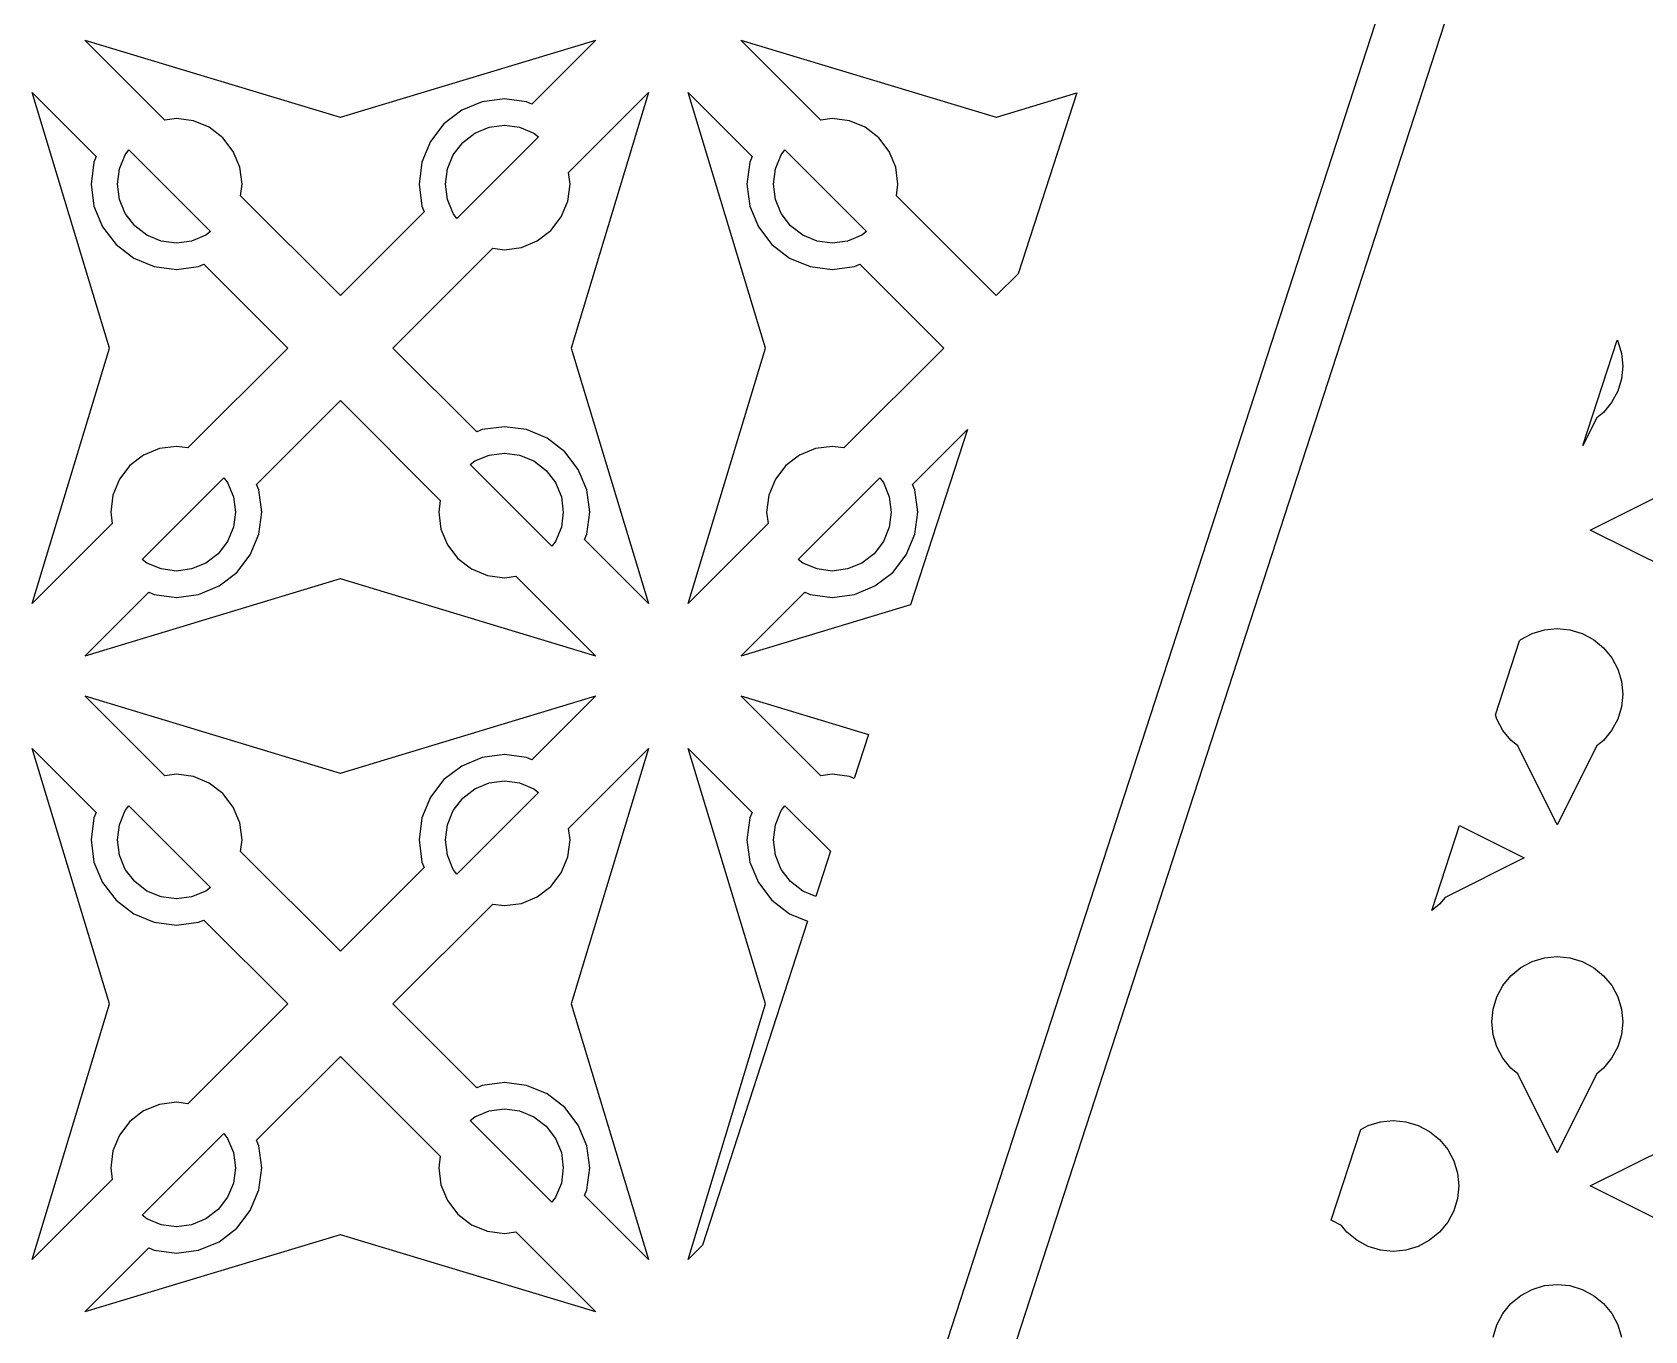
# Model space of a CAD drawing. Header units: metres. Extents: x 20 to 1108, y 20 to 485.
# Drawn here: x 315.4 to 389.1, y 105.9 to 165.3 of the extents above; entities that cross this region are included whole.
import ezdxf

# ---------------------------------------------------------------- set-up
doc = ezdxf.new("R2010")
doc.units = ezdxf.units.M

msp = doc.modelspace()

# ---------------------------------------------------------------- linework, layer by layer
for p, q in [((329.463, 20.0001), (404.463, 250.826)), ((407.617, 250.826), (332.617, 20)), ((321.435, 161.26), (317.775, 164.919)), ((317.775, 164.919), (329.46, 161.386)), ((329.466, 161.386), (341.152, 164.919)), ((341.152, 164.919), (338.224, 161.992)), ((351.435, 161.26), (347.775, 164.919)), ((347.775, 164.919), (359.46, 161.386)), ((318.904, 150.829), (315.37, 162.515)), ((315.37, 162.515), (318.297, 159.587)), ((339.897, 158.855), (343.556, 162.515)), ((343.556, 162.515), (340.023, 150.829)), ((348.904, 150.829), (345.37, 162.515)), ((345.37, 162.515), (348.297, 159.587)), ((359.466, 161.386), (363.146, 162.499)), ((363.146, 162.499), (360.458, 154.226)), ((335.012, 161.706), (334.202, 161.086)), ((335.952, 162.096), (335.012, 161.706)), ((336.963, 162.23), (335.952, 162.096)), ((337.974, 162.096), (336.963, 162.23)), ((338.224, 161.992), (337.974, 162.096)), ((321.963, 161.329), (321.435, 161.26)), ((322.741, 161.227), (321.963, 161.329)), ((323.464, 160.927), (322.741, 161.227)), ((324.087, 160.45), (323.464, 160.927)), ((329.46, 161.386), (329.46, 161.384)), ((329.46, 161.384), (329.463, 161.385)), ((329.463, 161.385), (329.466, 161.384)), ((329.466, 161.384), (329.466, 161.386)), ((334.202, 161.086), (333.582, 160.277)), ((335.615, 160.662), (336.266, 160.932)), ((336.266, 160.932), (336.963, 161.024)), ((336.963, 161.024), (337.66, 160.932)), ((337.66, 160.932), (338.312, 160.662)), ((351.963, 161.329), (351.435, 161.26)), ((352.741, 161.227), (351.963, 161.329)), ((353.465, 160.927), (352.741, 161.227)), ((354.087, 160.45), (353.465, 160.927)), ((359.46, 161.386), (359.46, 161.384)), ((359.46, 161.384), (359.463, 161.385)), ((359.463, 161.385), (359.466, 161.384)), ((359.466, 161.384), (359.466, 161.386)), ((324.564, 159.827), (324.087, 160.45)), ((333.582, 160.277), (333.193, 159.337)), ((334.627, 159.675), (335.056, 160.234)), ((338.529, 160.495), (334.793, 156.761)), ((335.056, 160.234), (335.615, 160.662)), ((338.312, 160.662), (338.529, 160.495)), ((354.564, 159.827), (354.087, 160.45)), ((318.194, 159.337), (318.06, 158.326)), ((318.297, 159.587), (318.194, 159.337)), ((319.358, 159.024), (319.627, 159.675)), ((319.627, 159.675), (319.794, 159.892)), ((319.794, 159.892), (323.529, 156.156)), ((324.864, 159.104), (324.564, 159.827)), ((333.193, 159.337), (333.06, 158.326)), ((334.358, 159.024), (334.627, 159.675)), ((348.194, 159.337), (348.06, 158.326)), ((348.297, 159.587), (348.194, 159.337)), ((349.358, 159.024), (349.627, 159.675)), ((349.627, 159.675), (349.794, 159.892)), ((349.794, 159.892), (353.529, 156.156)), ((354.864, 159.104), (354.564, 159.827)), ((319.266, 158.327), (319.358, 159.024)), ((324.966, 158.326), (324.864, 159.104)), ((334.266, 158.327), (334.358, 159.024)), ((339.966, 158.326), (339.897, 158.855)), ((349.266, 158.327), (349.358, 159.024)), ((354.966, 158.326), (354.864, 159.104)), ((318.06, 158.326), (318.194, 157.316)), ((319.358, 157.629), (319.266, 158.327)), ((324.897, 157.797), (324.966, 158.326)), ((333.06, 158.326), (333.193, 157.316)), ((334.358, 157.629), (334.266, 158.327)), ((339.864, 157.549), (339.966, 158.326)), ((348.06, 158.326), (348.194, 157.316)), ((349.358, 157.629), (349.266, 158.327)), ((354.897, 157.797), (354.966, 158.326)), ((318.194, 157.316), (318.583, 156.375)), ((319.627, 156.978), (319.358, 157.629)), ((329.463, 153.231), (324.897, 157.797)), ((333.193, 157.316), (333.297, 157.065)), ((334.627, 156.978), (334.358, 157.629)), ((339.564, 156.824), (339.864, 157.549)), ((348.194, 157.316), (348.583, 156.375)), ((349.627, 156.978), (349.358, 157.629)), ((359.463, 153.231), (354.897, 157.797)), ((318.583, 156.375), (319.203, 155.566)), ((320.056, 156.419), (319.627, 156.978)), ((320.615, 155.99), (320.056, 156.419)), ((333.297, 157.065), (329.463, 153.231)), ((334.793, 156.761), (334.627, 156.978)), ((339.087, 156.202), (339.564, 156.824)), ((348.583, 156.375), (349.203, 155.566)), ((350.056, 156.419), (349.627, 156.978)), ((350.615, 155.99), (350.056, 156.419)), ((321.266, 155.721), (320.615, 155.99)), ((321.963, 155.629), (321.266, 155.721)), ((322.66, 155.721), (321.963, 155.629)), ((323.312, 155.99), (322.66, 155.721)), ((323.529, 156.156), (323.312, 155.99)), ((337.741, 155.426), (338.464, 155.726)), ((338.464, 155.726), (339.087, 156.202)), ((351.266, 155.721), (350.615, 155.99)), ((351.963, 155.629), (351.266, 155.721)), ((352.66, 155.721), (351.963, 155.629)), ((353.312, 155.99), (352.66, 155.721)), ((353.529, 156.156), (353.312, 155.99)), ((319.203, 155.566), (320.012, 154.945)), ((320.012, 154.945), (320.952, 154.556)), ((331.867, 150.826), (336.434, 155.393)), ((336.434, 155.393), (336.963, 155.323)), ((336.963, 155.323), (337.741, 155.426)), ((349.203, 155.566), (350.012, 154.945)), ((350.012, 154.945), (350.952, 154.556)), ((320.952, 154.556), (321.963, 154.423)), ((321.963, 154.423), (322.974, 154.556)), ((322.974, 154.556), (323.225, 154.66)), ((323.225, 154.66), (327.059, 150.826)), ((350.952, 154.556), (351.963, 154.423)), ((351.963, 154.423), (352.974, 154.556)), ((352.974, 154.556), (353.225, 154.66)), ((353.225, 154.66), (357.059, 150.826)), ((360.458, 154.226), (359.463, 153.231)), ((315.37, 139.137), (318.904, 150.823)), ((318.906, 150.829), (318.904, 150.829)), ((318.904, 150.823), (318.906, 150.823)), ((318.905, 150.826), (318.906, 150.829)), ((318.906, 150.823), (318.905, 150.826)), ((327.059, 150.826), (322.492, 146.26)), ((335.701, 146.992), (331.867, 150.826)), ((340.023, 150.829), (340.021, 150.829)), ((340.021, 150.829), (340.022, 150.826)), ((340.022, 150.826), (340.021, 150.823)), ((340.021, 150.823), (340.023, 150.823)), ((340.023, 150.823), (343.556, 139.137)), ((345.37, 139.137), (348.904, 150.823)), ((348.906, 150.829), (348.904, 150.829)), ((348.904, 150.823), (348.906, 150.823)), ((348.905, 150.826), (348.906, 150.829)), ((348.906, 150.823), (348.905, 150.826)), ((357.059, 150.826), (352.492, 146.26)), ((386.294, 146.366), (387.861, 151.188)), ((387.861, 151.188), (387.883, 151.145)), ((387.883, 151.145), (388.053, 150.584)), ((388.053, 150.584), (388.112, 150)), ((388.112, 150), (388.054, 149.416)), ((388.054, 149.416), (387.883, 148.855)), ((325.629, 144.588), (329.463, 148.422)), ((329.463, 148.422), (334.03, 143.856)), ((387.607, 148.336), (387.235, 147.882)), ((387.883, 148.855), (387.607, 148.336)), ((386.926, 147.629), (386.294, 146.366)), ((387.235, 147.882), (386.926, 147.629)), ((335.952, 147.096), (335.701, 146.992)), ((336.963, 147.23), (335.952, 147.096)), ((337.974, 147.096), (336.963, 147.23)), ((338.914, 146.707), (337.974, 147.096)), ((358.144, 147.103), (355.537, 139.08)), ((355.629, 144.588), (358.144, 147.103)), ((321.186, 146.228), (320.462, 145.927)), ((321.963, 146.329), (321.186, 146.228)), ((322.492, 146.26), (321.963, 146.329)), ((339.723, 146.086), (338.914, 146.707)), ((340.343, 145.277), (339.723, 146.086)), ((351.186, 146.228), (350.462, 145.927)), ((351.963, 146.329), (351.186, 146.228)), ((352.492, 146.26), (351.963, 146.329)), ((319.839, 145.45), (319.363, 144.827)), ((320.462, 145.927), (319.839, 145.45)), ((335.398, 145.496), (335.615, 145.662)), ((339.132, 141.761), (335.398, 145.496)), ((335.615, 145.662), (336.266, 145.933)), ((336.266, 145.933), (336.963, 146.025)), ((336.963, 146.025), (337.66, 145.933)), ((337.66, 145.933), (338.312, 145.662)), ((338.312, 145.662), (338.87, 145.234)), ((349.839, 145.45), (349.363, 144.827)), ((350.462, 145.927), (349.839, 145.45)), ((319.363, 144.827), (319.063, 144.105)), ((320.398, 141.157), (324.133, 144.893)), ((324.133, 144.893), (324.299, 144.675)), ((324.299, 144.675), (324.569, 144.025)), ((325.734, 144.337), (325.629, 144.588)), ((338.87, 145.234), (339.299, 144.675)), ((339.299, 144.675), (339.569, 144.025)), ((340.733, 144.337), (340.343, 145.277)), ((349.363, 144.827), (349.063, 144.105)), ((350.398, 141.157), (354.133, 144.893)), ((354.133, 144.893), (354.299, 144.675)), ((354.299, 144.675), (354.569, 144.025)), ((355.734, 144.337), (355.629, 144.588)), ((319.063, 144.105), (318.96, 143.326)), ((324.569, 144.025), (324.66, 143.326)), ((325.867, 143.326), (325.734, 144.337)), ((334.03, 143.856), (333.96, 143.326)), ((339.569, 144.025), (339.66, 143.326)), ((340.867, 143.326), (340.733, 144.337)), ((349.063, 144.105), (348.96, 143.326)), ((354.569, 144.025), (354.66, 143.326)), ((355.867, 143.326), (355.734, 144.337)), ((386.631, 142.5), (390.246, 144.308)), ((318.96, 143.326), (319.03, 142.797)), ((324.66, 143.326), (324.569, 142.629)), ((325.734, 142.317), (325.867, 143.326)), ((333.96, 143.326), (334.063, 142.549)), ((339.66, 143.326), (339.569, 142.629)), ((340.733, 142.317), (340.867, 143.326)), ((348.96, 143.326), (349.03, 142.797)), ((354.66, 143.326), (354.569, 142.629)), ((355.734, 142.317), (355.867, 143.326)), ((319.03, 142.797), (315.37, 139.137)), ((324.569, 142.629), (324.299, 141.978)), ((334.063, 142.549), (334.363, 141.825)), ((339.569, 142.629), (339.299, 141.978)), ((349.03, 142.797), (345.37, 139.137)), ((354.569, 142.629), (354.299, 141.978)), ((390.246, 140.692), (386.631, 142.5)), ((324.299, 141.978), (323.87, 141.419)), ((325.344, 141.375), (325.734, 142.317)), ((334.363, 141.825), (334.839, 141.202)), ((339.299, 141.978), (339.132, 141.761)), ((340.629, 142.066), (340.733, 142.317)), ((343.556, 139.137), (340.629, 142.066)), ((354.299, 141.978), (353.87, 141.419)), ((355.344, 141.375), (355.734, 142.317)), ((320.615, 140.99), (320.398, 141.157)), ((321.266, 140.721), (320.615, 140.99)), ((323.312, 140.99), (322.66, 140.721)), ((323.87, 141.419), (323.312, 140.99)), ((324.724, 140.567), (325.344, 141.375)), ((334.839, 141.202), (335.462, 140.726)), ((350.615, 140.99), (350.398, 141.157)), ((351.266, 140.721), (350.615, 140.99)), ((353.312, 140.99), (352.66, 140.721)), ((353.87, 141.419), (353.312, 140.99)), ((354.724, 140.567), (355.344, 141.375)), ((329.46, 140.267), (317.775, 136.734)), ((321.963, 140.629), (321.266, 140.721)), ((322.66, 140.721), (321.963, 140.629)), ((323.914, 139.946), (324.724, 140.567)), ((329.463, 140.268), (329.46, 140.269)), ((329.46, 140.269), (329.46, 140.267)), ((329.466, 140.269), (329.463, 140.268)), ((329.466, 140.267), (329.466, 140.269)), ((341.152, 136.734), (329.466, 140.267)), ((335.462, 140.726), (336.186, 140.426)), ((336.186, 140.426), (336.963, 140.323)), ((336.963, 140.323), (337.492, 140.394)), ((337.492, 140.394), (341.152, 136.734)), ((351.963, 140.629), (351.266, 140.721)), ((352.66, 140.721), (351.963, 140.629)), ((353.914, 139.946), (354.724, 140.567)), ((317.775, 136.734), (320.702, 139.66)), ((320.702, 139.66), (320.952, 139.557)), ((320.952, 139.557), (321.963, 139.423)), ((321.963, 139.423), (322.974, 139.557)), ((322.974, 139.557), (323.914, 139.946)), ((347.775, 136.734), (350.702, 139.66)), ((350.702, 139.66), (350.952, 139.557)), ((350.952, 139.557), (351.963, 139.423)), ((351.963, 139.423), (352.974, 139.557)), ((352.974, 139.557), (353.914, 139.946)), ((355.537, 139.08), (347.775, 136.734)), ((383.973, 137.766), (384.534, 137.936)), ((384.534, 137.936), (385.118, 137.993)), ((385.118, 137.993), (385.702, 137.937)), ((385.702, 137.937), (386.263, 137.766)), ((382.292, 134.051), (383.394, 137.439)), ((383.394, 137.439), (383.454, 137.489)), ((383.454, 137.489), (383.973, 137.766)), ((386.263, 137.766), (386.781, 137.489)), ((386.781, 137.489), (387.235, 137.117)), ((387.235, 137.117), (387.608, 136.663)), ((387.608, 136.663), (387.884, 136.145)), ((387.884, 136.145), (388.054, 135.584)), ((388.054, 135.584), (388.112, 135)), ((388.112, 135), (388.054, 134.416)), ((321.435, 131.259), (317.775, 134.919)), ((317.775, 134.919), (329.46, 131.386)), ((329.466, 131.386), (341.152, 134.919)), ((341.152, 134.919), (338.224, 131.992)), ((351.435, 131.259), (347.775, 134.919)), ((347.775, 134.919), (353.612, 133.154)), ((388.054, 134.416), (387.884, 133.855)), ((382.352, 133.855), (382.292, 134.051)), ((382.627, 133.337), (382.352, 133.855)), ((387.884, 133.855), (387.607, 133.336)), ((353.612, 133.154), (352.956, 131.137)), ((383, 132.883), (382.627, 133.337)), ((383.309, 132.629), (383, 132.883)), ((387.235, 132.882), (386.926, 132.629)), ((387.607, 133.336), (387.235, 132.882)), ((318.904, 120.829), (315.37, 132.516)), ((315.37, 132.516), (318.297, 129.587)), ((335.952, 132.096), (335.012, 131.706)), ((336.963, 132.23), (335.952, 132.096)), ((337.974, 132.096), (336.963, 132.23)), ((338.224, 131.992), (337.974, 132.096)), ((339.897, 128.856), (343.556, 132.516)), ((343.556, 132.516), (340.023, 120.829)), ((348.904, 120.829), (345.37, 132.516)), ((345.37, 132.516), (348.297, 129.587)), ((385.117, 129.014), (383.309, 132.629)), ((386.926, 132.629), (385.117, 129.014)), ((321.963, 131.329), (321.435, 131.259)), ((322.741, 131.227), (321.963, 131.329)), ((329.46, 131.386), (329.46, 131.384)), ((329.46, 131.384), (329.463, 131.385)), ((329.463, 131.385), (329.466, 131.384)), ((329.466, 131.384), (329.466, 131.386)), ((335.012, 131.706), (334.202, 131.086)), ((351.963, 131.329), (351.435, 131.259)), ((352.741, 131.227), (351.963, 131.329)), ((323.464, 130.927), (322.741, 131.227)), ((324.087, 130.45), (323.464, 130.927)), ((334.202, 131.086), (333.582, 130.277)), ((335.056, 130.234), (335.615, 130.662)), ((335.615, 130.662), (336.266, 130.932)), ((336.266, 130.932), (336.963, 131.024)), ((336.963, 131.024), (337.66, 130.932)), ((337.66, 130.932), (338.312, 130.662)), ((338.312, 130.662), (338.529, 130.495)), ((352.956, 131.137), (352.741, 131.227)), ((319.627, 129.675), (319.794, 129.892)), ((319.794, 129.892), (323.529, 126.156)), ((324.564, 129.827), (324.087, 130.45)), ((324.864, 129.104), (324.564, 129.827)), ((333.582, 130.277), (333.193, 129.336)), ((334.627, 129.675), (335.056, 130.234)), ((338.529, 130.495), (334.793, 126.76)), ((349.627, 129.675), (349.794, 129.892)), ((349.794, 129.892), (351.875, 127.811)), ((318.194, 129.336), (318.06, 128.326)), ((318.297, 129.587), (318.194, 129.336)), ((319.358, 129.024), (319.627, 129.675)), ((324.966, 128.326), (324.864, 129.104)), ((333.193, 129.336), (333.06, 128.326)), ((334.358, 129.024), (334.627, 129.675)), ((348.194, 129.336), (348.06, 128.326)), ((348.297, 129.587), (348.194, 129.336)), ((349.358, 129.024), (349.627, 129.675)), ((319.266, 128.326), (319.358, 129.024)), ((334.266, 128.326), (334.358, 129.024)), ((339.966, 128.326), (339.897, 128.856)), ((349.266, 128.326), (349.358, 129.024)), ((379.382, 125.093), (380.645, 128.98)), ((380.645, 128.98), (383.604, 127.5)), ((318.06, 128.326), (318.194, 127.316)), ((319.358, 127.628), (319.266, 128.326)), ((319.627, 126.978), (319.358, 127.628)), ((324.897, 127.797), (324.966, 128.326)), ((329.463, 123.231), (324.897, 127.797)), ((333.06, 128.326), (333.193, 127.316)), ((334.358, 127.628), (334.266, 128.326)), ((334.627, 126.978), (334.358, 127.628)), ((339.864, 127.548), (339.966, 128.326)), ((348.06, 128.326), (348.194, 127.316)), ((349.358, 127.628), (349.266, 128.326)), ((349.627, 126.978), (349.358, 127.628)), ((351.875, 127.811), (351.204, 125.746)), ((318.194, 127.316), (318.583, 126.375)), ((320.056, 126.419), (319.627, 126.978)), ((333.297, 127.065), (329.463, 123.231)), ((333.193, 127.316), (333.297, 127.065)), ((334.793, 126.76), (334.627, 126.978)), ((339.564, 126.825), (339.864, 127.548)), ((348.194, 127.316), (348.583, 126.375)), ((350.056, 126.419), (349.627, 126.978)), ((383.604, 127.5), (379.989, 125.692)), ((318.583, 126.375), (319.203, 125.567)), ((320.615, 125.99), (320.056, 126.419)), ((323.529, 126.156), (323.312, 125.99)), ((338.464, 125.726), (339.087, 126.202)), ((339.087, 126.202), (339.564, 126.825)), ((348.583, 126.375), (349.203, 125.567)), ((350.615, 125.99), (350.056, 126.419)), ((319.203, 125.567), (320.012, 124.945)), ((321.266, 125.72), (320.615, 125.99)), ((321.963, 125.628), (321.266, 125.72)), ((322.66, 125.72), (321.963, 125.628)), ((323.312, 125.99), (322.66, 125.72)), ((331.867, 120.826), (336.434, 125.393)), ((336.434, 125.393), (336.963, 125.323)), ((336.963, 125.323), (337.741, 125.425)), ((337.741, 125.425), (338.464, 125.726)), ((349.203, 125.567), (350.012, 124.945)), ((351.204, 125.746), (350.615, 125.99)), ((379.735, 125.382), (379.382, 125.093)), ((379.989, 125.692), (379.735, 125.382)), ((320.012, 124.945), (320.952, 124.557)), ((322.974, 124.557), (323.225, 124.66)), ((323.225, 124.66), (327.059, 120.826)), ((350.012, 124.945), (350.834, 124.606)), ((320.952, 124.557), (321.963, 124.423)), ((321.963, 124.423), (322.974, 124.557)), ((350.834, 124.606), (346.019, 109.787)), ((382.999, 122.117), (383.453, 122.489)), ((383.453, 122.489), (383.972, 122.766)), ((383.972, 122.766), (384.533, 122.936)), ((384.533, 122.936), (385.117, 122.993)), ((385.117, 122.993), (385.701, 122.937)), ((385.701, 122.937), (386.262, 122.766)), ((386.262, 122.766), (386.781, 122.489)), ((386.781, 122.489), (387.235, 122.117)), ((382.627, 121.663), (382.999, 122.117)), ((387.235, 122.117), (387.608, 121.663)), ((382.181, 120.584), (382.351, 121.145)), ((382.351, 121.145), (382.627, 121.663)), ((387.608, 121.663), (387.883, 121.145)), ((387.883, 121.145), (388.053, 120.584)), ((315.37, 109.137), (318.904, 120.823)), ((318.906, 120.829), (318.904, 120.829)), ((318.904, 120.823), (318.906, 120.823)), ((318.905, 120.826), (318.906, 120.829)), ((318.906, 120.823), (318.905, 120.826)), ((327.059, 120.826), (322.492, 116.26)), ((335.701, 116.992), (331.867, 120.826)), ((340.023, 120.829), (340.021, 120.829)), ((340.021, 120.829), (340.022, 120.826)), ((340.022, 120.826), (340.021, 120.823)), ((340.021, 120.823), (340.023, 120.823)), ((340.023, 120.823), (343.556, 109.137)), ((345.37, 109.137), (348.904, 120.823)), ((348.906, 120.829), (348.904, 120.829)), ((348.904, 120.823), (348.906, 120.823)), ((348.905, 120.826), (348.906, 120.829)), ((348.906, 120.823), (348.905, 120.826)), ((382.123, 120), (382.181, 120.584)), ((388.053, 120.584), (388.112, 120)), ((382.181, 119.416), (382.123, 120)), ((388.112, 120), (388.054, 119.416)), ((382.351, 118.855), (382.181, 119.416)), ((382.627, 118.337), (382.351, 118.855)), ((387.883, 118.855), (387.607, 118.337)), ((388.054, 119.416), (387.883, 118.855)), ((325.629, 114.588), (329.463, 118.422)), ((329.463, 118.422), (334.03, 113.856)), ((382.999, 117.883), (382.627, 118.337)), ((387.607, 118.337), (387.235, 117.883)), ((383.309, 117.629), (382.999, 117.883)), ((385.117, 114.014), (383.309, 117.629)), ((386.926, 117.629), (385.117, 114.014)), ((387.235, 117.883), (386.926, 117.629)), ((335.952, 117.096), (335.701, 116.992)), ((336.963, 117.23), (335.952, 117.096)), ((337.974, 117.096), (336.963, 117.23)), ((338.914, 116.707), (337.974, 117.096)), ((339.723, 116.086), (338.914, 116.707)), ((320.462, 115.927), (319.839, 115.45)), ((321.186, 116.228), (320.462, 115.927)), ((321.963, 116.329), (321.186, 116.228)), ((322.492, 116.26), (321.963, 116.329)), ((335.615, 115.662), (336.266, 115.933)), ((336.266, 115.933), (336.963, 116.025)), ((336.963, 116.025), (337.66, 115.933)), ((337.66, 115.933), (338.312, 115.662)), ((340.343, 115.277), (339.723, 116.086)), ((319.839, 115.45), (319.363, 114.827)), ((335.398, 115.496), (335.615, 115.662)), ((339.132, 111.761), (335.398, 115.496)), ((338.312, 115.662), (338.87, 115.234)), ((338.87, 115.234), (339.299, 114.675)), ((340.733, 114.337), (340.343, 115.277)), ((374.779, 110.926), (376.129, 115.083)), ((376.129, 115.083), (376.473, 115.267)), ((376.473, 115.267), (377.034, 115.437)), ((377.034, 115.437), (377.617, 115.494)), ((377.617, 115.494), (378.201, 115.437)), ((378.201, 115.437), (378.762, 115.267)), ((378.762, 115.267), (379.281, 114.99)), ((319.363, 114.827), (319.063, 114.105)), ((320.398, 111.157), (324.133, 114.893)), ((324.133, 114.893), (324.299, 114.675)), ((324.299, 114.675), (324.569, 114.025)), ((325.734, 114.337), (325.629, 114.588)), ((325.867, 113.326), (325.734, 114.337)), ((339.299, 114.675), (339.569, 114.025)), ((340.867, 113.326), (340.733, 114.337)), ((379.281, 114.99), (379.735, 114.617)), ((379.735, 114.617), (380.107, 114.163)), ((319.063, 114.105), (318.96, 113.326)), ((324.569, 114.025), (324.66, 113.326)), ((334.03, 113.856), (333.96, 113.326)), ((339.569, 114.025), (339.66, 113.326)), ((380.107, 114.163), (380.383, 113.646)), ((380.383, 113.646), (380.553, 113.085)), ((386.631, 112.5), (390.246, 114.309)), ((318.96, 113.326), (319.03, 112.797)), ((324.66, 113.326), (324.569, 112.629)), ((325.734, 112.317), (325.867, 113.326)), ((333.96, 113.326), (334.063, 112.549)), ((339.66, 113.326), (339.569, 112.629)), ((340.733, 112.317), (340.867, 113.326)), ((380.553, 113.085), (380.611, 112.499)), ((319.03, 112.797), (315.37, 109.137)), ((324.569, 112.629), (324.299, 111.978)), ((325.344, 111.375), (325.734, 112.317)), ((334.063, 112.549), (334.363, 111.825)), ((339.569, 112.629), (339.299, 111.978)), ((340.629, 112.066), (340.733, 112.317)), ((380.611, 112.499), (380.554, 111.916)), ((390.246, 110.691), (386.631, 112.5)), ((323.87, 111.419), (323.312, 110.99)), ((324.299, 111.978), (323.87, 111.419)), ((324.724, 110.567), (325.344, 111.375)), ((334.363, 111.825), (334.839, 111.202)), ((339.299, 111.978), (339.132, 111.761)), ((343.556, 109.137), (340.629, 112.066)), ((380.554, 111.916), (380.383, 111.355)), ((320.615, 110.99), (320.398, 111.157)), ((321.266, 110.721), (320.615, 110.99)), ((321.963, 110.629), (321.266, 110.721)), ((322.66, 110.721), (321.963, 110.629)), ((323.312, 110.99), (322.66, 110.721)), ((334.839, 111.202), (335.462, 110.726)), ((335.462, 110.726), (336.186, 110.426)), ((375.246, 110.691), (374.779, 110.926)), ((375.5, 110.383), (375.246, 110.691)), ((380.107, 110.837), (379.735, 110.383)), ((380.383, 111.355), (380.107, 110.837)), ((329.46, 110.267), (317.775, 106.734)), ((322.974, 109.557), (323.914, 109.946)), ((323.914, 109.946), (324.724, 110.567)), ((329.463, 110.268), (329.46, 110.269)), ((329.46, 110.269), (329.46, 110.267)), ((329.466, 110.269), (329.463, 110.268)), ((329.466, 110.267), (329.466, 110.269)), ((341.152, 106.734), (329.466, 110.267)), ((336.186, 110.426), (336.963, 110.323)), ((336.963, 110.323), (337.492, 110.394)), ((337.492, 110.394), (341.152, 106.734)), ((375.954, 110.011), (375.5, 110.383)), ((376.473, 109.734), (375.954, 110.011)), ((379.281, 110.011), (378.762, 109.734)), ((379.735, 110.383), (379.281, 110.011)), ((317.775, 106.734), (320.702, 109.66)), ((320.702, 109.66), (320.952, 109.557)), ((320.952, 109.557), (321.963, 109.423)), ((321.963, 109.423), (322.974, 109.557)), ((346.019, 109.787), (345.37, 109.137)), ((377.034, 109.563), (376.473, 109.734)), ((377.617, 109.506), (377.034, 109.563)), ((378.201, 109.564), (377.617, 109.506)), ((378.762, 109.734), (378.201, 109.564)), ((383.454, 107.489), (383.973, 107.766)), ((383.973, 107.766), (384.534, 107.936)), ((384.534, 107.936), (385.118, 107.993)), ((385.118, 107.993), (385.702, 107.937)), ((385.702, 107.937), (386.263, 107.766)), ((386.263, 107.766), (386.781, 107.489)), ((382.628, 106.663), (383, 107.117)), ((383, 107.117), (383.454, 107.489)), ((386.781, 107.489), (387.235, 107.117)), ((387.235, 107.117), (387.608, 106.663)), ((382.352, 106.145), (382.628, 106.663)), ((387.608, 106.663), (387.884, 106.145)), ((382.181, 105.584), (382.352, 106.145)), ((387.884, 106.145), (388.054, 105.584))]:
    msp.add_line(p, q)

doc.saveas('drawing.dxf')
